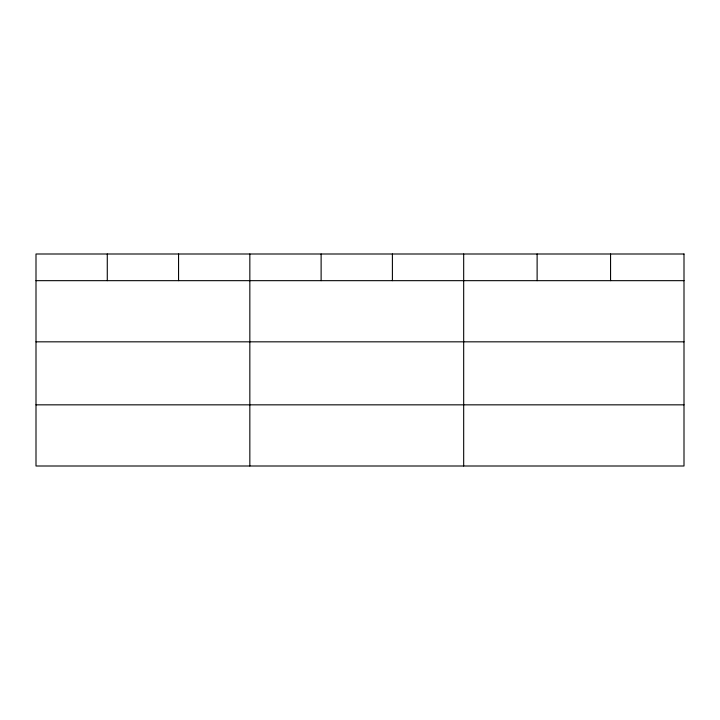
<?xml version="1.0" encoding="UTF-8"?>
<svg xmlns="http://www.w3.org/2000/svg" width="720" height="720" viewBox="0 0 720 720"><rect width="100%" height="100%" fill="white"/><g stroke="black" fill="none" stroke-linecap="round" stroke-linejoin="round"><path stroke-width="1.08" d="M36 280.665L684 280.665M36 341.829L684 341.829M36 404.838L684 404.838M610.56 253.998L610.56 280.665M537.12 253.998L537.12 280.665M463.68 253.998L463.68 466.002M392.4 253.998L392.4 280.665M321.12 253.998L321.12 280.665M249.84 253.998L249.84 466.002M178.56 253.998L178.56 280.665M107.28 253.998L107.28 280.665M684 253.998L36 253.998L36 466.002L684 466.002L684 253.998"/></g></svg>
